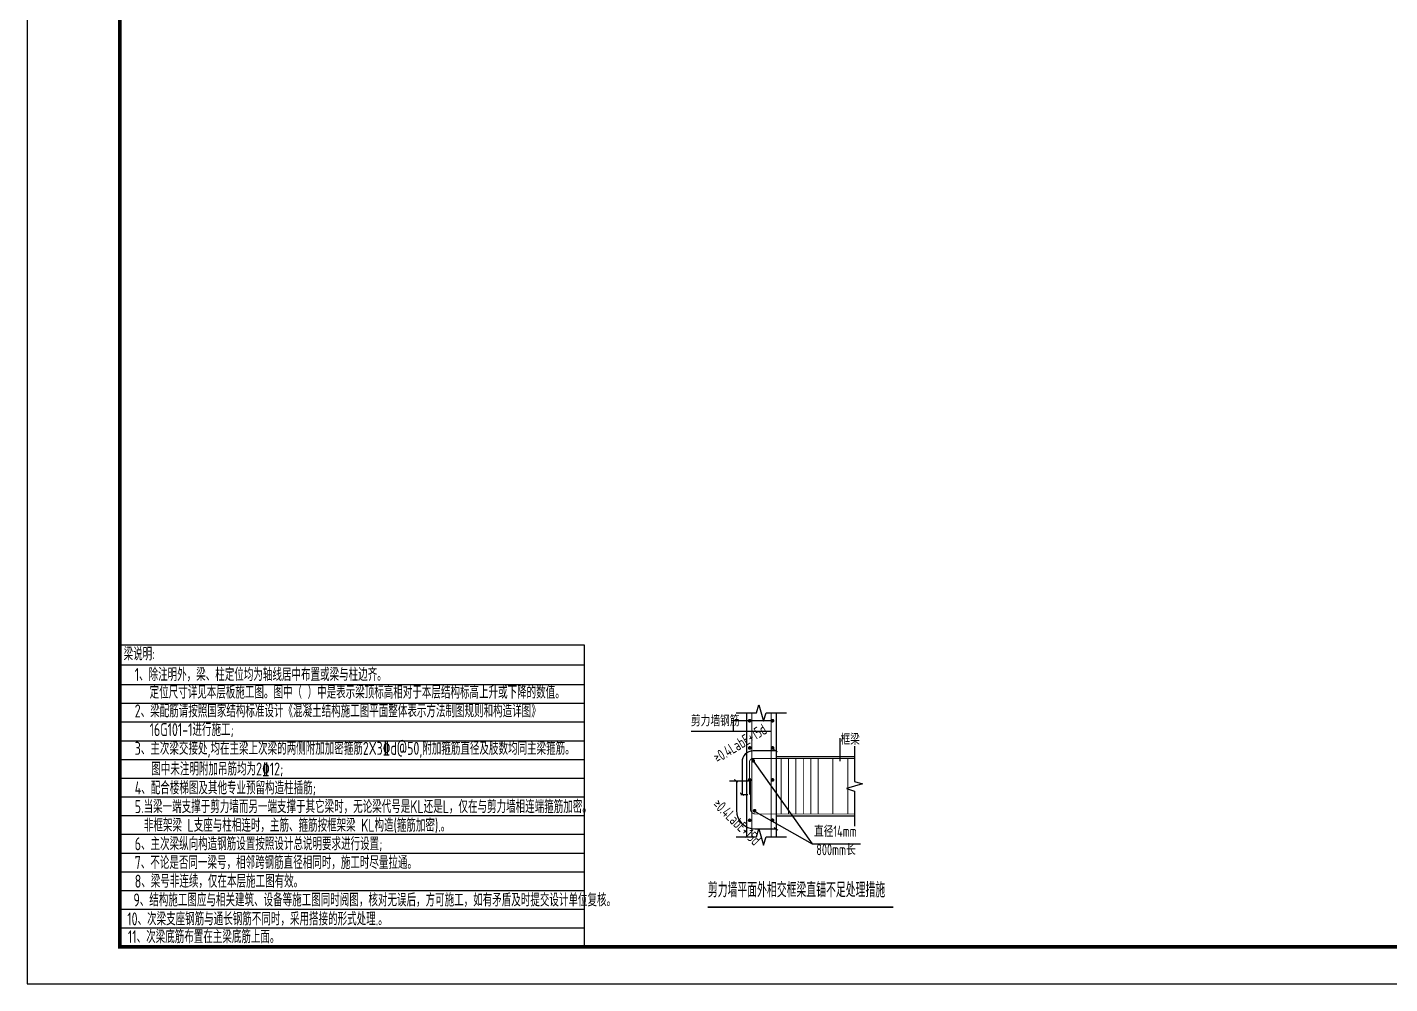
# Model space of a CAD drawing. Extents: x -1307975 to -76406, y -96289 to 379359.
# Drawn here: x -757793 to -720997, y 110835 to 136653 of the extents above; entities that cross this region are included whole.
import ezdxf
from ezdxf.enums import TextEntityAlignment as Align

# ---------------------------------------------------------------- set-up
doc = ezdxf.new("R2010")
doc.units = 0
doc.header["$LTSCALE"] = 1000
doc.layers.get('0').update_dxf_attribs({"linetype": 'CONTINUOUS'})
for name, color, linetype in [('-TK', 7, 'CONTINUOUS'), ('DIM', 2, 'CONTINUOUS'), ('LINK', 6, 'CONTINUOUS'), ('REIND', 1, 'CONTINUOUS'), ('S-文字', 7, 'CONTINUOUS'), ('S-表格线', 54, 'CONTINUOUS'), ('TEXT', 2, 'CONTINUOUS'), ('THIN', 7, 'CONTINUOUS')]:
    doc.layers.add(name, color=color, linetype=linetype)
doc.styles.add('TSSD_Norm', font='Tssdeng.shx', dxfattribs={"bigfont": 'tssdchn.shx'})
doc.styles.add('TSSD_REIN', font='tssdeng.shx', dxfattribs={"width": 0.7, "height": 300, "bigfont": 'tssdchn.shx'})

# ---------------------------------------------------------------- blocks, each defined once
blk = doc.blocks.new('A1')
blk.add_lwpolyline([(0, 59400), (0, 0), (84100, 0), (84100, 59400)], close=True)
at = {"const_width": 100}
blk.add_lwpolyline([(2500, 58400), (2500, 1000), (83100, 1000), (83100, 58400)], close=True, dxfattribs=at)
blk = doc.blocks.new('A$C2E181E2C')
at = {"linetype": 'Continuous'}
for points in [[(1215, 5268), (1765, 5268), (1835, 5488), (1955, 5048), (2025, 5268), (2575, 5268)], [(1495, 5268), (1495, 1922)], [(2295, 5268), (2295, 1922)], [(2295, 4091), (4415, 4091)], [(4415, 4371), (4415, 3421), (4635, 3351), (4195, 3231), (4415, 3161), (4415, 2211)], [(2295, 2491), (4415, 2491)], [(1215, 1922), (1765, 1922), (1835, 2142), (1955, 1702), (2025, 1922), (2575, 1922)]]:
    blk.add_lwpolyline(points, dxfattribs=at)
at = {"linetype": 'Continuous', "const_width": 50}
blk.add_lwpolyline([(453, 25), (5462, 25)], dxfattribs=at)
at = {"layer": 'DIM'}
for p, q in [((2295, 4241), (1678, 4241)), ((1378, 3941), (1378, 3062)), ((1546, 3430), (1042, 3430)), ((1226, 3430), (1226, 2641)), ((1726, 2141), (2295, 2141))]:
    blk.add_line(p, q, dxfattribs=at)
at = {"layer": 'DIM', "const_width": 30}
for points in [[(2232, 4284), (2336, 4212)], [(1164, 3473), (1267, 3401)], [(1324, 3111), (1428, 3039)], [(2243, 2177), (2347, 2104)]]:
    blk.add_lwpolyline(points, dxfattribs=at)
at = {"layer": 'DIM'}
blk.add_lwpolyline([(1532, 3062), (1341, 3062)], dxfattribs=at)
for centre, radius, start, end in [((1678, 3941), 300, 90, 180), ((1726, 2641), 500, 180, 270)]:
    blk.add_arc(centre, radius, start, end, dxfattribs=at)
at = {"layer": 'LINK', "color": 1, "const_width": 25}
for points in [[(1641, 5268), (1641, 1922)], [(2162, 5268), (2162, 1922)], [(2432, 4041), (2432, 2541)], [(2632, 4041), (2632, 2541)], [(2832, 4041), (2832, 2541)], [(3032, 4041), (3032, 2541)], [(3232, 4041), (3232, 2541)], [(3432, 4041), (3432, 2541)], [(3832, 4041), (3832, 2541)], [(4232, 4041), (4232, 2541)]]:
    blk.add_lwpolyline(points, dxfattribs=at)
for points in [[(4415, 4041), (1678, 4041, 0.414214), (1578, 3941), (1578, 3062)], [(1607, 3430), (1607, 2641, 0.300979), (1726, 2541), (4415, 2541)]]:
    blk.add_lwpolyline(points, format="xyb", dxfattribs=at)
at = {"layer": 'REIND', "const_width": 50}
for points in [[(1608, 5058, 1), (1558, 5058, 1)], [(2226, 5058, 1), (2176, 5058, 1)], [(1610, 4324, 1), (1560, 4324, 1)], [(2228, 4324, 1), (2178, 4324, 1)], [(1703, 3978, 1), (1653, 3978, 1)], [(1608, 3461, 1), (1558, 3461, 1)], [(2226, 3461, 1), (2176, 3461, 1)], [(1742, 2629, 1), (1692, 2629, 1)], [(1608, 2370, 1), (1558, 2370, 1)], [(2226, 2370, 1), (2176, 2370, 1)]]:
    blk.add_lwpolyline(points, format="xyb", close=True, dxfattribs=at)
at = {"layer": 'THIN'}
for p, q in [((2226, 5058), (1138, 5058)), ((1138, 5058), (1138, 4767)), ((2162, 4767), (0, 4767)), ((1678, 3978), (3271, 1732)), ((1692, 2629), (3271, 1732)), ((3271, 1732), (4577, 1732))]:
    blk.add_line(p, q, dxfattribs=at)
blk.add_lwpolyline([(4015, 4584), (4015, 3965)], dxfattribs=at)
at = {"layer": 'TEXT', "color": 0, "style": 'TSSD_Norm', "width": 0.7}
blk.add_text('剪力墙平面外相交框梁直锚不足处理措施', height=400, dxfattribs=at).set_placement((454, 172), align=Align.BOTTOM_LEFT)
at = {"layer": 'THIN', "style": 'TSSD_REIN', "width": 0.7}
for s, p in [('剪力墙钢筋', (-2, 4818)), ('框梁', (4036, 4317)), ('直径14mm', (3321, 1833)), ('800mm长', (3383, 1337))]:
    blk.add_text(s, height=300, dxfattribs=at).set_placement(p, align=Align.BOTTOM_LEFT)
for rotation, p in [(31.4301, (766, 3828)), (316.0621, (504, 2706))]:
    blk.add_text('≥0.4LabE+15d', height=300, rotation=rotation, dxfattribs=at).set_placement(p, align=Align.BOTTOM_LEFT)

msp = doc.modelspace()

# ---------------------------------------------------------------- linework, layer by layer
at = {"layer": 'S-表格线'}
for p, q in [((-755293.14, 119981.91), (-755293.14, 111835.41)), ((-755293.14, 119981.91), (-742753.88, 119981.91)), ((-742753.88, 119981.91), (-742753.88, 111835.41)), ((-755293.14, 119447.16), (-742753.88, 119447.16)), ((-755293.14, 118912.41), (-742753.88, 118912.41)), ((-755293.14, 118406.91), (-742753.88, 118406.91)), ((-755293.14, 117901.41), (-742753.88, 117901.41)), ((-755293.14, 117395.91), (-742753.88, 117395.91)), ((-755293.14, 116890.41), (-742753.88, 116890.41)), ((-755293.14, 116384.91), (-742753.88, 116384.91)), ((-755293.14, 115879.41), (-742753.88, 115879.41)), ((-755293.14, 115373.91), (-742753.88, 115373.91)), ((-755293.14, 114868.41), (-742753.88, 114868.41)), ((-755293.14, 114362.91), (-742753.88, 114362.91)), ((-755293.14, 113857.41), (-742753.88, 113857.41)), ((-755293.14, 113351.91), (-742753.88, 113351.91)), ((-755293.14, 112846.41), (-742753.88, 112846.41)), ((-755293.14, 112340.91), (-742753.88, 112340.91)), ((-755293.14, 111835.41), (-742753.88, 111835.41))]:
    msp.add_line(p, q, dxfattribs=at)

# ---------------------------------------------------------------- block references
at = {"layer": '-TK'}
msp.add_blockref('A1', (-757793.14, 110835.41), dxfattribs=at)
msp.add_blockref('A$C2E181E2C', (-739866.75, 112876.54))

# ---------------------------------------------------------------- texts
at = {"layer": 'S-文字', "style": 'TSSD_REIN', "width": 0.7}
for s, p in [('梁说明:  ', (-755190.05, 119562.15)), ('1、除注明外，梁、柱定位均为轴线居中布置或梁与柱边齐。', (-754890.2, 119006.73)), ('定位尺寸详见本层板施工图。图中（ ）中是表示梁顶标高相对于本层结构标高上升或下降的数值。', (-754487.41, 118530.48)), ('2、梁配筋请按照国家结构标准设计《混凝土结构施工图平面整体表示方法制图规则和构造详图》', (-754890.2, 118024.98)), ('16G101-1进行施工;', (-754487.19, 117519.48)), ('3、主次梁交接处,均在主梁上次梁的两侧附加加密箍筋2X3\x84d@50,附加箍筋直径及肢数均同主梁箍筋。', (-754890.2, 117013.98)), ('图中未注明附加吊筋均为2%%13212;', (-754442.55, 116457.14)), ('4、配合楼梯图及其他专业预留构造柱插筋;', (-754890.2, 115946.23)), ('5.当梁一端支撑于剪力墙而另一端支撑于其它梁时，无论梁代号是KL还是L，仅在与剪力墙相连端箍筋加密。', (-754890.2, 115440.73)), ('非框架梁 L支座与柱相连时，主筋、箍筋按框架梁 KL构造(箍筋加密).。', (-754643.08, 114937.04)), ('6、主次梁纵向构造钢筋设置按照设计总说明要求进行设置;', (-754890.2, 114438.23)), ('7、不论是否同一梁号，相邻跨钢筋直径相同时，施工时尽量拉通。', (-754890.2, 113932.73)), ('8、梁号非连续，仅在本层施工图有效。', (-754890.2, 113427.23)), ('9、结构施工图应与相关建筑、设备等施工图同时阅图，核对无误后，方可施工，如有矛盾及时提交设计单位复核。', (-754925.9, 112921.73)), ('10、次梁支座钢筋与通长钢筋不同时，采用搭接的形式处理.。', (-755091.85, 112410.46)), ('11、次梁底筋布置在主梁底筋上面。', (-755073.16, 111929.51))]:
    msp.add_text(s, height=350, dxfattribs=at).set_placement(p)

doc.saveas('drawing.dxf')
